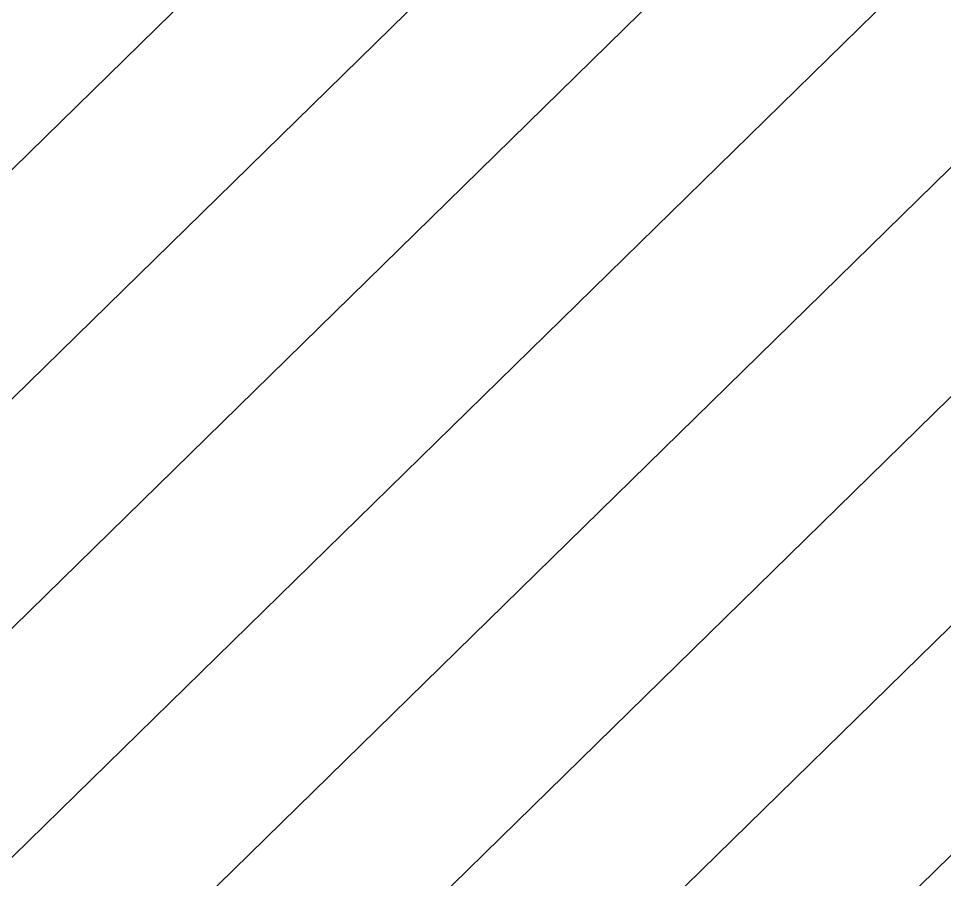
# Model space of a CAD drawing. Extents: x 7084 to 11035, y 13750 to 16729.
# Drawn here: x 8648.777 to 8650.733, y 15529.805 to 15531.625 of the extents above; entities that cross this region are included whole.
import ezdxf

# ---------------------------------------------------------------- set-up
doc = ezdxf.new("R2010")
doc.units = 0
doc.layers.add('Default', color=7, linetype='Continuous')

msp = doc.modelspace()

# ---------------------------------------------------------------- linework, layer by layer
at = {"layer": 'Default'}
for points in [[(8265.3165, 15250.1106), (8457.5581, 15350.6811), (8486.3921, 15348.9579), (8522.5799, 15423.9183), (8600.9868, 15435.9809), (8632.0049, 15479.9233), (8690.3075, 15451.7772), (8734.1031, 15440.3577), (8781.0812, 15469.719), (8732.9574, 15528.0301), (8705.8166, 15501.4517), (8647.514, 15529.5978), (8674.6548, 15556.1761), (8759.6556, 15729.4874), (8817.8146, 15770.8449), (8916.0387, 15794.1085), (8977.2065, 15892.4928), (9160.7098, 15765.6864)], [(8266.9933, 15249.8368), (8458.1365, 15349.8326), (8486.8057, 15348.1192), (8523.1543, 15423.4128), (8601.1132, 15435.4065), (8632.2691, 15479.5442), (8690.2386, 15451.5589), (8734.2288, 15440.0887), (8781.4157, 15469.5805), (8733.0781, 15528.1507), (8705.8166, 15501.4542), (8647.8472, 15529.4394), (8675.1086, 15556.1359), (8759.6237, 15728.4568), (8818.0411, 15769.9982), (8916.7018, 15793.3652), (8977.52, 15891.1872), (9159.9748, 15765.1055), (9284.5987, 15761.2109)], [(8268.6702, 15249.563), (8458.7148, 15348.9841), (8487.2192, 15347.2806), (8523.7287, 15422.9073), (8601.2395, 15434.8321), (8632.5334, 15479.1651), (8690.1697, 15451.3407), (8734.3545, 15439.8197), (8781.7502, 15469.442), (8733.1987, 15528.2713), (8705.8166, 15501.4567), (8648.1803, 15529.2811), (8675.5624, 15556.0957), (8759.5918, 15727.4263), (8818.2677, 15769.1514), (8917.3649, 15792.6218), (8977.8336, 15889.8817), (9159.2398, 15764.5245), (9284.4152, 15760.6127)], [(8263.6396, 15250.3844), (8456.9798, 15351.5296), (8485.9785, 15349.7965), (8522.0055, 15424.4238), (8600.8604, 15436.5553), (8631.7407, 15480.3024), (8690.3764, 15451.9955), (8733.9774, 15440.6268), (8780.7466, 15469.8576), (8732.8368, 15527.9094), (8705.8166, 15501.4492), (8647.1808, 15529.7561), (8674.2011, 15556.2163), (8759.6876, 15730.5179), (8817.588, 15771.6917)], [(8601.3659, 15434.2577), (8632.7976, 15478.786), (8690.1007, 15451.1224), (8734.4802, 15439.5507), (8782.0847, 15469.3034), (8733.3193, 15528.3919), (8705.8166, 15501.4592), (8648.5135, 15529.1228), (8676.0162, 15556.0555), (8759.5598, 15726.3957), (8818.4942, 15768.3047)], [(8734.6059, 15439.2816), (8782.4192, 15469.1649), (8733.44, 15528.5126), (8705.8166, 15501.4617), (8648.8466, 15528.9644), (8676.47, 15556.0153), (8759.5279, 15725.3651), (8818.7208, 15767.4579)], [(8273.7008, 15248.7416), (8460.4498, 15346.4387), (8488.46, 15344.7647), (8525.4519, 15421.3909), (8601.6187, 15433.1089), (8633.3261, 15478.0277), (8689.9629, 15450.6858), (8734.7317, 15439.0126), (8782.7537, 15469.0264), (8733.5606, 15528.6332), (8705.8166, 15501.4642), (8649.1798, 15528.8061), (8676.9238, 15555.9751), (8759.496, 15724.3346), (8818.9473, 15766.6112)], [(8819.1739, 15765.7644), (8759.464, 15723.304), (8677.3775, 15555.9349), (8649.5129, 15528.6478), (8705.8166, 15501.4667), (8733.6812, 15528.7538), (8783.0882, 15468.8878), (8734.8574, 15438.7436), (8689.8939, 15450.4676), (8633.5903, 15477.6486), (8601.745, 15432.5344), (8526.0264, 15420.8854), (8488.8735, 15343.926), (8461.0282, 15345.5902), (8275.3776, 15248.4678)]]:
    msp.add_lwpolyline(points, dxfattribs=at)

doc.saveas('drawing.dxf')
